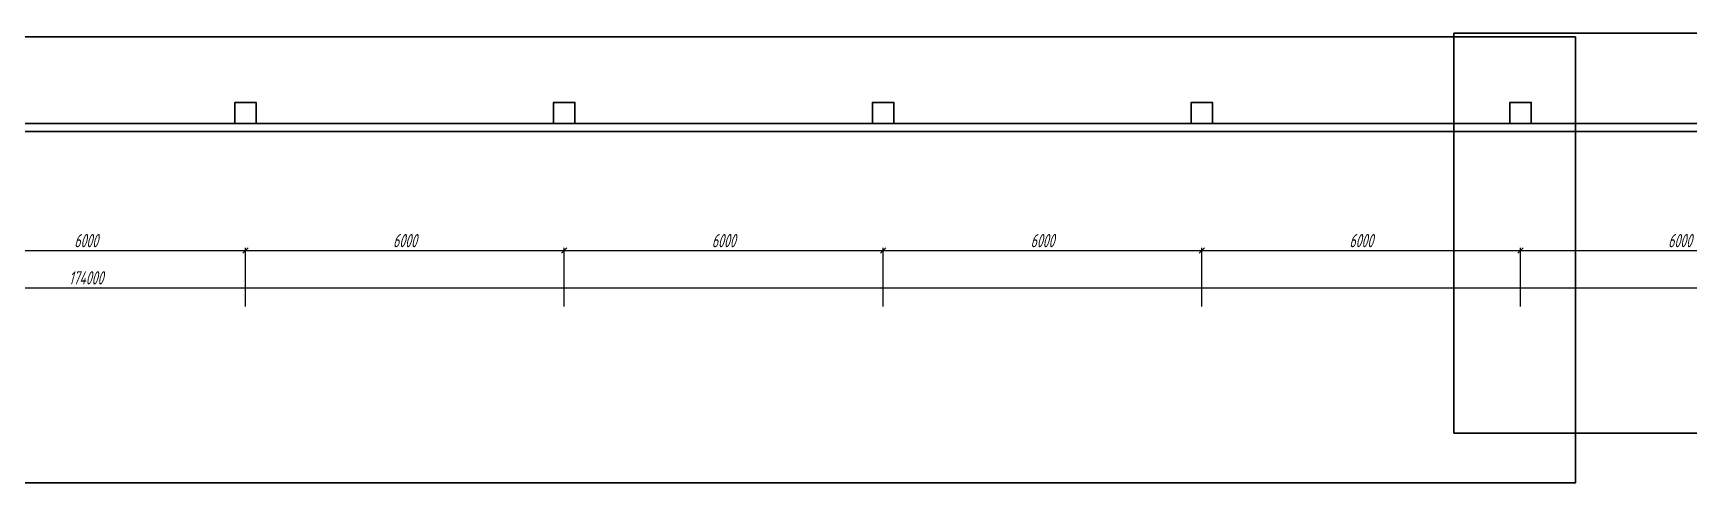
# Model space of a CAD drawing. Header units: millimetres. Extents: x -351329 to 406471, y -382937 to 111767.
# Drawn here: x 25343 to 56508, y -91217 to -82752 of the extents above; entities that cross this region are included whole.
import ezdxf

# ---------------------------------------------------------------- set-up
doc = ezdxf.new("R2010")
doc.units = ezdxf.units.MM
for name, color, linetype, lineweight in [('_Оси', 90, 'Continuous', 13), ('_Сендвичи', 230, 'Continuous', 30), ('_Стены', 7, 'Continuous', 30), ('выноска', 7, 'Continuous', 13), ('Нумерация RAL 6024', 91, 'Continuous', 30)]:
    doc.layers.add(name, color=color, linetype=linetype, lineweight=lineweight)
doc.styles.add('СПДС_размеры', font='spdswin.shx', dxfattribs={"width": 0.8, "oblique": 15})
doc.dimstyles.new('СПДС', dxfattribs={"dimtxt": 2.5, "dimasz": 1, "dimexe": 0.5, "dimexo": 1.5, "dimtad": 1, "dimdec": 0, "dimtxsty": 'СПДС_размеры', "dimblk": 'OBLIQUE', "dimcen": 2.5, "dimdle": 0.5, "dimadec": 8, "dimazin": 0, "dimtfac": 1, "dimtdec": 0, "dimtix": 1, "dimtmove": 0, "dimatfit": 3, "dimfxl": 1, "dimarcsym": 0})

# ---------------------------------------------------------------- blocks, each defined once
blk = doc.blocks.new('_Oblique')
at = {"layer": 'выноска', "color": 0, "lineweight": -2}
blk.add_line((-0.5, -0.5), (0.5, 0.5), dxfattribs=at)
blk = doc.blocks.new('*D215')
at = {"layer": '_Оси', "color": 0, "lineweight": -2, "transparency": 16777216}
for p, q in [((-60709, -87545), (113391, -87545)), ((-60659, -87895), (-60659, -87495)), ((113341, -87895), (113341, -87495))]:
    blk.add_line(p, q, dxfattribs=at)
at = {"layer": 'Defpoints', "color": 0, "transparency": 16777216}
for p in [(113341, -87545), (-60659, -88045), (113341, -88045)]:
    blk.add_point(p, dxfattribs=at)
at = {"layer": '_Оси', "color": 0, "lineweight": -2, "transparency": 16777216, "xscale": 100, "yscale": 100, "zscale": 100, "rotation": 180}
blk.add_blockref('_Oblique', (-60659, -87545), dxfattribs=at)
at = {"layer": '_Оси', "color": 0, "lineweight": -2, "transparency": 16777216, "xscale": 100, "yscale": 100, "zscale": 100}
blk.add_blockref('_Oblique', (113341, -87545), dxfattribs=at)
at = {"layer": '_Оси', "color": 0, "lineweight": 25, "transparency": 16777216, "insert": (26341, -87357.5), "char_height": 250, "attachment_point": 5, "style": 'СПДС_размеры'}
blk.add_mtext('174000', dxfattribs=at)
blk = doc.blocks.new('*D230')
at = {"layer": '_Оси', "color": 0, "lineweight": -2, "transparency": 16777216}
for p, q in [((23291, -86845), (29391, -86845)), ((23341, -87895), (23341, -86795)), ((29341, -87895), (29341, -86795))]:
    blk.add_line(p, q, dxfattribs=at)
at = {"layer": 'Defpoints', "color": 0, "transparency": 16777216}
for p in [(29341, -86845), (23341, -88045), (29341, -88045)]:
    blk.add_point(p, dxfattribs=at)
at = {"layer": '_Оси', "color": 0, "lineweight": -2, "transparency": 16777216, "xscale": 100, "yscale": 100, "zscale": 100, "rotation": 180}
blk.add_blockref('_Oblique', (23341, -86845), dxfattribs=at)
at = {"layer": '_Оси', "color": 0, "lineweight": -2, "transparency": 16777216, "xscale": 100, "yscale": 100, "zscale": 100}
blk.add_blockref('_Oblique', (29341, -86845), dxfattribs=at)
at = {"layer": '_Оси', "color": 0, "lineweight": 25, "transparency": 16777216, "insert": (26341, -86657.5), "char_height": 250, "attachment_point": 5, "style": 'СПДС_размеры'}
blk.add_mtext('6000', dxfattribs=at)
blk = doc.blocks.new('*D231')
at = {"layer": '_Оси', "color": 0, "lineweight": -2, "transparency": 16777216}
for p, q in [((29291, -86845), (35391, -86845)), ((29341, -87895), (29341, -86795)), ((35341, -87895), (35341, -86795))]:
    blk.add_line(p, q, dxfattribs=at)
at = {"layer": 'Defpoints', "color": 0, "transparency": 16777216}
for p in [(35341, -86845), (29341, -88045), (35341, -88045)]:
    blk.add_point(p, dxfattribs=at)
at = {"layer": '_Оси', "color": 0, "lineweight": -2, "transparency": 16777216, "xscale": 100, "yscale": 100, "zscale": 100, "rotation": 180}
blk.add_blockref('_Oblique', (29341, -86845), dxfattribs=at)
at = {"layer": '_Оси', "color": 0, "lineweight": -2, "transparency": 16777216, "xscale": 100, "yscale": 100, "zscale": 100}
blk.add_blockref('_Oblique', (35341, -86845), dxfattribs=at)
at = {"layer": '_Оси', "color": 0, "lineweight": 25, "transparency": 16777216, "insert": (32341, -86657.5), "char_height": 250, "attachment_point": 5, "style": 'СПДС_размеры'}
blk.add_mtext('6000', dxfattribs=at)
blk = doc.blocks.new('*D232')
at = {"layer": '_Оси', "color": 0, "lineweight": -2, "transparency": 16777216}
for p, q in [((35291, -86845), (41391, -86845)), ((35341, -87895), (35341, -86795)), ((41341, -87895), (41341, -86795))]:
    blk.add_line(p, q, dxfattribs=at)
at = {"layer": 'Defpoints', "color": 0, "transparency": 16777216}
for p in [(41341, -86845), (35341, -88045), (41341, -88045)]:
    blk.add_point(p, dxfattribs=at)
at = {"layer": '_Оси', "color": 0, "lineweight": -2, "transparency": 16777216, "xscale": 100, "yscale": 100, "zscale": 100, "rotation": 180}
blk.add_blockref('_Oblique', (35341, -86845), dxfattribs=at)
at = {"layer": '_Оси', "color": 0, "lineweight": -2, "transparency": 16777216, "xscale": 100, "yscale": 100, "zscale": 100}
blk.add_blockref('_Oblique', (41341, -86845), dxfattribs=at)
at = {"layer": '_Оси', "color": 0, "lineweight": 25, "transparency": 16777216, "insert": (38341, -86657.5), "char_height": 250, "attachment_point": 5, "style": 'СПДС_размеры'}
blk.add_mtext('6000', dxfattribs=at)
blk = doc.blocks.new('*D233')
at = {"layer": '_Оси', "color": 0, "lineweight": -2, "transparency": 16777216}
for p, q in [((41291, -86845), (47391, -86845)), ((41341, -87895), (41341, -86795)), ((47341, -87895), (47341, -86795))]:
    blk.add_line(p, q, dxfattribs=at)
at = {"layer": 'Defpoints', "color": 0, "transparency": 16777216}
for p in [(47341, -86845), (41341, -88045), (47341, -88045)]:
    blk.add_point(p, dxfattribs=at)
at = {"layer": '_Оси', "color": 0, "lineweight": -2, "transparency": 16777216, "xscale": 100, "yscale": 100, "zscale": 100, "rotation": 180}
blk.add_blockref('_Oblique', (41341, -86845), dxfattribs=at)
at = {"layer": '_Оси', "color": 0, "lineweight": -2, "transparency": 16777216, "xscale": 100, "yscale": 100, "zscale": 100}
blk.add_blockref('_Oblique', (47341, -86845), dxfattribs=at)
at = {"layer": '_Оси', "color": 0, "lineweight": 25, "transparency": 16777216, "insert": (44341, -86657.5), "char_height": 250, "attachment_point": 5, "style": 'СПДС_размеры'}
blk.add_mtext('6000', dxfattribs=at)
blk = doc.blocks.new('*D234')
at = {"layer": '_Оси', "color": 0, "lineweight": -2, "transparency": 16777216}
for p, q in [((47291, -86845), (53391, -86845)), ((47341, -87895), (47341, -86795)), ((53341, -87895), (53341, -86795))]:
    blk.add_line(p, q, dxfattribs=at)
at = {"layer": 'Defpoints', "color": 0, "transparency": 16777216}
for p in [(53341, -86845), (47341, -88045), (53341, -88045)]:
    blk.add_point(p, dxfattribs=at)
at = {"layer": '_Оси', "color": 0, "lineweight": -2, "transparency": 16777216, "xscale": 100, "yscale": 100, "zscale": 100, "rotation": 180}
blk.add_blockref('_Oblique', (47341, -86845), dxfattribs=at)
at = {"layer": '_Оси', "color": 0, "lineweight": -2, "transparency": 16777216, "xscale": 100, "yscale": 100, "zscale": 100}
blk.add_blockref('_Oblique', (53341, -86845), dxfattribs=at)
at = {"layer": '_Оси', "color": 0, "lineweight": 25, "transparency": 16777216, "insert": (50341, -86657.5), "char_height": 250, "attachment_point": 5, "style": 'СПДС_размеры'}
blk.add_mtext('6000', dxfattribs=at)
blk = doc.blocks.new('*D235')
at = {"layer": '_Оси', "color": 0, "lineweight": -2, "transparency": 16777216}
for p, q in [((53291, -86845), (59391, -86845)), ((53341, -87895), (53341, -86795)), ((59341, -87895), (59341, -86795))]:
    blk.add_line(p, q, dxfattribs=at)
at = {"layer": 'Defpoints', "color": 0, "transparency": 16777216}
for p in [(59341, -86845), (53341, -88045), (59341, -88045)]:
    blk.add_point(p, dxfattribs=at)
at = {"layer": '_Оси', "color": 0, "lineweight": -2, "transparency": 16777216, "xscale": 100, "yscale": 100, "zscale": 100, "rotation": 180}
blk.add_blockref('_Oblique', (53341, -86845), dxfattribs=at)
at = {"layer": '_Оси', "color": 0, "lineweight": -2, "transparency": 16777216, "xscale": 100, "yscale": 100, "zscale": 100}
blk.add_blockref('_Oblique', (59341, -86845), dxfattribs=at)
at = {"layer": '_Оси', "color": 0, "lineweight": 25, "transparency": 16777216, "insert": (56341, -86657.5), "char_height": 250, "attachment_point": 5, "style": 'СПДС_размеры'}
blk.add_mtext('6000', dxfattribs=at)

msp = doc.modelspace()

# ---------------------------------------------------------------- linework, layer by layer
at = {"layer": '_Сендвичи', "ltscale": 100}
msp.add_lwpolyline([(-13009, -84605), (113691, -84605), (113691, -84455), (-13009, -84455)], close=True, dxfattribs=at)
at = {"layer": '_Стены', "ltscale": 100}
for points in [[(29141, -84455), (29541, -84455), (29541, -84055), (29141, -84055)], [(35141, -84455), (35541, -84455), (35541, -84055), (35141, -84055)], [(41141, -84455), (41541, -84455), (41541, -84055), (41141, -84055)], [(47141, -84455), (47541, -84455), (47541, -84055), (47141, -84055)], [(53141, -84455), (53541, -84455), (53541, -84055), (53141, -84055)]]:
    msp.add_lwpolyline(points, close=True, dxfattribs=at)
at = {"layer": 'Нумерация RAL 6024', "color": 2, "ltscale": 100}
msp.add_lwpolyline([(-14213, -82822), (54373, -82822), (54373, -91217), (-14213, -91217)], close=True, dxfattribs=at)
at = {"layer": 'Нумерация RAL 6024', "ltscale": 100}
msp.add_lwpolyline([(52086, -82752), (117019, -82752), (117019, -90280), (52086, -90280)], close=True, dxfattribs=at)

# ---------------------------------------------------------------- dimensions: what is measured, and where the dimension line sits
at = {"layer": '_Оси', "lineweight": 25}
for base, p1, p2, picture, middle in [((29341, -86845), (23341, -88045), (29341, -88045), '*D230', (26341, -86657.5)), ((35341, -86845), (29341, -88045), (35341, -88045), '*D231', (32341, -86657.5)), ((41341, -86845), (35341, -88045), (41341, -88045), '*D232', (38341, -86657.5)), ((47341, -86845), (41341, -88045), (47341, -88045), '*D233', (44341, -86657.5)), ((53341, -86845), (47341, -88045), (53341, -88045), '*D234', (50341, -86657.5)), ((59341, -86845), (53341, -88045), (59341, -88045), '*D235', (56341, -86657.5)), ((113341, -87545), (-60659, -88045), (113341, -88045), '*D215', (26341, -87357.5))]:
    dim = msp.add_linear_dim(base=base, p1=p1, p2=p2, dimstyle='СПДС', override={"dimscale": 100}, dxfattribs=at)
    dim.commit()
    dim.dimension.update_dxf_attribs({"geometry": picture, "text_midpoint": middle})

doc.saveas('drawing.dxf')
